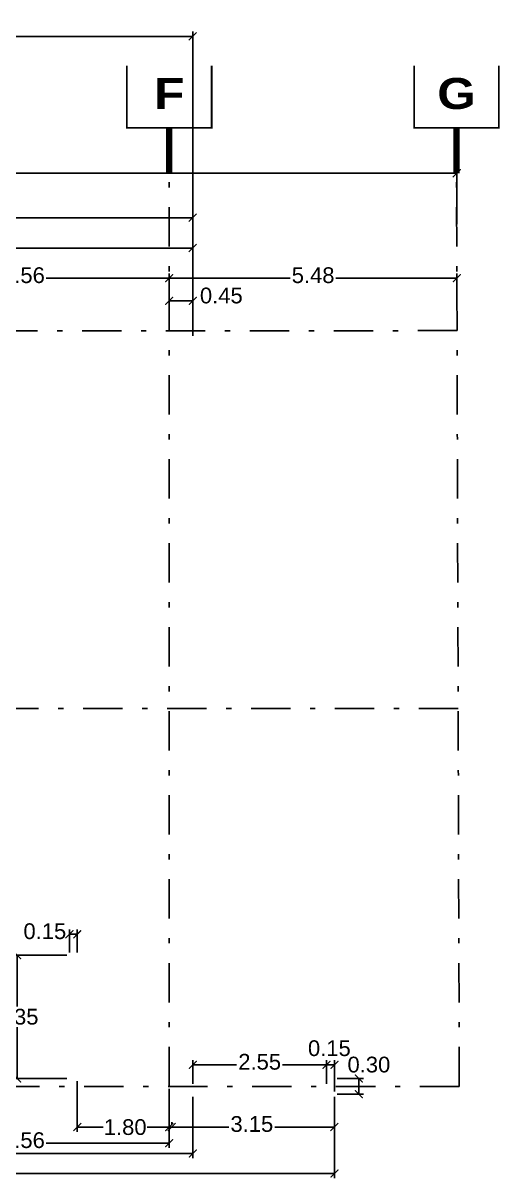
# Model space of a CAD drawing. Header units: millimetres. Extents: x -101 to 3415, y -52 to 1366.
# Drawn here: x 22.15 to 31.24, y -16.54 to 5.52 of the extents above; entities that cross this region are included whole.
import ezdxf
from ezdxf.enums import TextEntityAlignment as Align

# ---------------------------------------------------------------- set-up
doc = ezdxf.new("R2010")
doc.units = ezdxf.units.MM
doc.linetypes.add('XR EJES SUPERIORES$0$DASHDOT2', pattern=[0.5, 0.25, -0.125, 0, -0.125])
for name, color, linetype in [('XR EJES SUPERIORES$0$A-COTAS', 8, 'Continuous'), ('XR EJES SUPERIORES$0$A-EJES', 8, 'XR EJES SUPERIORES$0$DASHDOT2'), ('XR PB$0$A-COTA INTERNA', 7, 'Continuous')]:
    doc.layers.add(name, color=color, linetype=linetype)
doc.styles.add('XR EJES SUPERIORES$0$protot1', font='')
doc.styles.add('XR EJES SUPERIORES$0$Standard', font='arial.ttf')
doc.styles.add('XR PB$0$Standard', font='arial.ttf')
doc.styles.get('XR EJES SUPERIORES$0$protot1').set_extended_font_data('Arial Black')
doc.dimstyles.new('XR EJES SUPERIORES$0$PAÑOS50', dxfattribs={"dimscale": 0.5, "dimtxt": 0.6, "dimasz": 0.3, "dimexe": 0.18, "dimexo": 0.1, "dimgap": 0.09, "dimtad": 0, "dimtih": 1, "dimtoh": 1, "dimzin": 0, "dimdsep": 46, "dimtxsty": 'XR EJES SUPERIORES$0$Standard', "dimblk": 'XR EJES SUPERIORES$0$_ArchTick', "dimcen": 0.09, "dimclrd": 256, "dimclre": 256, "dimclrt": 2, "dimadec": 0, "dimazin": 0, "dimtfac": 1, "dimtix": 1, "dimtmove": 2, "dimatfit": 3, "dimldrblk": 'XR EJES SUPERIORES$0$_ArchTick', "dimfxl": 0.18, "dimtvp": 0.18, "dimtolj": 1, "dimtzin": 0, "dimarcsym": 0})
doc.dimstyles.new('XR PB$0$PAÑOS50', dxfattribs={"dimscale": 0.5, "dimtxt": 0.6, "dimasz": 0.3, "dimexe": 0.18, "dimexo": 0.1, "dimgap": 0.09, "dimtad": 0, "dimtih": 1, "dimtoh": 1, "dimzin": 0, "dimdsep": 46, "dimtxsty": 'XR PB$0$Standard', "dimblk": 'XR PB$0$_ArchTick', "dimcen": 0.09, "dimclrd": 8, "dimclre": 8, "dimclrt": 2, "dimadec": 0, "dimazin": 0, "dimtfac": 1, "dimtix": 1, "dimtmove": 2, "dimatfit": 3, "dimldrblk": 'XR PB$0$_ArchTick', "dimfxl": 0.18, "dimtvp": 0.18, "dimtolj": 1, "dimtzin": 0, "dimarcsym": 0})

# ---------------------------------------------------------------- blocks, each defined once
blk = doc.blocks.new('XR EJES SUPERIORES$0$_ArchTick')
at = {"color": 0, "linetype": 'ByBlock', "const_width": 0.15}
blk.add_lwpolyline([(-0.5, -0.5), (0.5, 0.5)], dxfattribs=at)
blk = doc.blocks.new('*D92')
at = {"layer": 'Defpoints', "color": 0, "transparency": 16777216}
for p in [(3, -14.89), (25.387, -14.89), (25.387, -16.02)]:
    blk.add_point(p, dxfattribs=at)
at = {"layer": 'XR EJES SUPERIORES$0$A-COTAS', "lineweight": -2, "transparency": 16777216}
for p, q in [((3, -14.94), (3, -16.11)), ((25.387, -14.94), (25.387, -16.11)), ((3, -16.02), (13.639, -16.02)), ((25.387, -16.02), (14.747, -16.02))]:
    blk.add_line(p, q, dxfattribs=at)
at = {"layer": 'XR EJES SUPERIORES$0$A-COTAS', "lineweight": -2, "transparency": 16777216, "xscale": 0.15, "yscale": 0.15, "zscale": 0.15, "rotation": 180}
blk.add_blockref('XR EJES SUPERIORES$0$_ArchTick', (3, -16.02), dxfattribs=at)
at = {"layer": 'XR EJES SUPERIORES$0$A-COTAS', "lineweight": -2, "transparency": 16777216, "xscale": 0.15, "yscale": 0.15, "zscale": 0.15}
blk.add_blockref('XR EJES SUPERIORES$0$_ArchTick', (25.387, -16.02), dxfattribs=at)
at = {"layer": 'XR EJES SUPERIORES$0$A-COTAS', "color": 2, "transparency": 16777216, "insert": (14.193, -15.965), "char_height": 0.3, "attachment_point": 5, "style": 'XR EJES SUPERIORES$0$Standard'}
blk.add_mtext('\\A1;22.39', dxfattribs=at)
blk = doc.blocks.new('*D93')
at = {"layer": 'Defpoints', "color": 0, "transparency": 16777216}
for p in [(25.387, 5.264), (3, -0.193), (25.387, -0.193)]:
    blk.add_point(p, dxfattribs=at)
at = {"layer": 'XR EJES SUPERIORES$0$A-COTAS', "lineweight": -2, "transparency": 16777216}
for p, q in [((3, -0.143), (3, 5.354)), ((25.387, -0.143), (25.387, 5.354)), ((3, 5.264), (13.639, 5.264)), ((25.387, 5.264), (14.747, 5.264))]:
    blk.add_line(p, q, dxfattribs=at)
at = {"layer": 'XR EJES SUPERIORES$0$A-COTAS', "lineweight": -2, "transparency": 16777216, "xscale": 0.15, "yscale": 0.15, "zscale": 0.15, "rotation": 180}
blk.add_blockref('XR EJES SUPERIORES$0$_ArchTick', (3, 5.264), dxfattribs=at)
at = {"layer": 'XR EJES SUPERIORES$0$A-COTAS', "lineweight": -2, "transparency": 16777216, "xscale": 0.15, "yscale": 0.15, "zscale": 0.15}
blk.add_blockref('XR EJES SUPERIORES$0$_ArchTick', (25.387, 5.264), dxfattribs=at)
at = {"layer": 'XR EJES SUPERIORES$0$A-COTAS', "color": 2, "transparency": 16777216, "insert": (14.193, 5.319), "char_height": 0.3, "attachment_point": 5, "style": 'XR EJES SUPERIORES$0$Standard'}
blk.add_mtext('\\A1;22.39', dxfattribs=at)
blk = doc.blocks.new('XR EJES SUPERIORES$0$EJE_HOR')
at = {"color": 1, "linetype": 'Continuous', "const_width": 0.025}
blk.add_lwpolyline([(-0.616, 0.909), (-0.616, 0.005), (0.616, 0.005), (0.616, 0.909)], dxfattribs=at)
at = {"color": 2, "linetype": 'Continuous', "const_width": 0.09}
blk.add_lwpolyline([(0, 0), (0, -0.652)], dxfattribs=at)
at = {"color": 4, "style": 'XR EJES SUPERIORES$0$protot1', "oblique": 360}
blk.add_attdef('EJE', text='', height=0.45, dxfattribs=at).set_placement((0, 0.279), align=Align.CENTER)
blk = doc.blocks.new('*D96')
at = {"layer": 'Defpoints', "color": 0, "linetype": 'Continuous', "transparency": 16777216}
for p in [(30.418, 2.657), (0.155, 1.571), (30.418, 1.638)]:
    blk.add_point(p, dxfattribs=at)
at = {"layer": 'XR EJES SUPERIORES$0$A-COTAS', "linetype": 'Continuous', "lineweight": -2, "transparency": 16777216}
for p, q in [((0.155, 1.621), (0.155, 2.747)), ((0.155, 2.657), (14.735, 2.657)), ((30.418, 2.657), (15.837, 2.657)), ((30.418, 1.688), (30.418, 2.747))]:
    blk.add_line(p, q, dxfattribs=at)
at = {"layer": 'XR EJES SUPERIORES$0$A-COTAS', "linetype": 'Continuous', "lineweight": -2, "transparency": 16777216, "xscale": 0.15, "yscale": 0.15, "zscale": 0.15, "rotation": 180}
blk.add_blockref('XR EJES SUPERIORES$0$_ArchTick', (0.155, 2.657), dxfattribs=at)
at = {"layer": 'XR EJES SUPERIORES$0$A-COTAS', "linetype": 'Continuous', "lineweight": -2, "transparency": 16777216, "xscale": 0.15, "yscale": 0.15, "zscale": 0.15}
blk.add_blockref('XR EJES SUPERIORES$0$_ArchTick', (30.418, 2.657), dxfattribs=at)
at = {"layer": 'XR EJES SUPERIORES$0$A-COTAS', "color": 2, "linetype": 'Continuous', "transparency": 16777216, "insert": (15.286, 2.712), "char_height": 0.3, "attachment_point": 5, "style": 'XR EJES SUPERIORES$0$Standard'}
blk.add_mtext('\\A1;30.26', dxfattribs=at)
blk = doc.blocks.new('*D99')
at = {"layer": 'Defpoints', "color": 0, "transparency": 16777216}
for p in [(19.38, 0.657), (19.38, 0.657), (24.938, 0.185)]:
    blk.add_point(p, dxfattribs=at)
at = {"layer": 'XR EJES SUPERIORES$0$A-COTAS', "lineweight": -2, "transparency": 16777216}
for p, q in [((19.38, 0.707), (19.38, 0.747)), ((24.938, 0.235), (24.938, 0.747)), ((19.38, 0.657), (21.725, 0.657)), ((24.938, 0.657), (22.594, 0.657))]:
    blk.add_line(p, q, dxfattribs=at)
at = {"layer": 'XR EJES SUPERIORES$0$A-COTAS', "lineweight": -2, "transparency": 16777216, "xscale": 0.15, "yscale": 0.15, "zscale": 0.15, "rotation": 180}
blk.add_blockref('XR EJES SUPERIORES$0$_ArchTick', (19.38, 0.657), dxfattribs=at)
at = {"layer": 'XR EJES SUPERIORES$0$A-COTAS', "lineweight": -2, "transparency": 16777216, "xscale": 0.15, "yscale": 0.15, "zscale": 0.15}
blk.add_blockref('XR EJES SUPERIORES$0$_ArchTick', (24.938, 0.657), dxfattribs=at)
at = {"layer": 'XR EJES SUPERIORES$0$A-COTAS', "color": 2, "transparency": 16777216, "insert": (22.159, 0.712), "char_height": 0.3, "attachment_point": 5, "style": 'XR EJES SUPERIORES$0$Standard'}
blk.add_mtext('\\A1;5.56', dxfattribs=at)
blk = doc.blocks.new('*D100')
at = {"layer": 'Defpoints', "color": 0, "transparency": 16777216}
for p in [(30.423, 0.657), (24.938, 0.235), (30.423, 0.297)]:
    blk.add_point(p, dxfattribs=at)
at = {"layer": 'XR EJES SUPERIORES$0$A-COTAS', "lineweight": -2, "transparency": 16777216}
for p, q in [((24.938, 0.285), (24.938, 0.747)), ((30.423, 0.347), (30.423, 0.747)), ((24.938, 0.657), (27.246, 0.657)), ((30.423, 0.657), (28.116, 0.657))]:
    blk.add_line(p, q, dxfattribs=at)
at = {"layer": 'XR EJES SUPERIORES$0$A-COTAS', "lineweight": -2, "transparency": 16777216, "xscale": 0.15, "yscale": 0.15, "zscale": 0.15, "rotation": 180}
blk.add_blockref('XR EJES SUPERIORES$0$_ArchTick', (24.938, 0.657), dxfattribs=at)
at = {"layer": 'XR EJES SUPERIORES$0$A-COTAS', "lineweight": -2, "transparency": 16777216, "xscale": 0.15, "yscale": 0.15, "zscale": 0.15}
blk.add_blockref('XR EJES SUPERIORES$0$_ArchTick', (30.423, 0.657), dxfattribs=at)
at = {"layer": 'XR EJES SUPERIORES$0$A-COTAS', "color": 2, "transparency": 16777216, "insert": (27.681, 0.712), "char_height": 0.3, "attachment_point": 5, "style": 'XR EJES SUPERIORES$0$Standard'}
blk.add_mtext('\\A1;5.48', dxfattribs=at)
blk = doc.blocks.new('*D106')
at = {"layer": 'Defpoints', "color": 0, "transparency": 16777216}
for p in [(24.938, 0.657), (25.387, 0.657), (25.387, 0.226)]:
    blk.add_point(p, dxfattribs=at)
at = {"layer": 'XR EJES SUPERIORES$0$A-COTAS', "lineweight": -2, "transparency": 16777216}
for p, q in [((24.938, 0.607), (24.938, 0.136)), ((25.387, 0.607), (25.387, 0.136)), ((24.938, 0.226), (25.387, 0.226))]:
    blk.add_line(p, q, dxfattribs=at)
at = {"layer": 'XR EJES SUPERIORES$0$A-COTAS', "lineweight": -2, "transparency": 16777216, "xscale": 0.15, "yscale": 0.15, "zscale": 0.15, "rotation": 180}
blk.add_blockref('XR EJES SUPERIORES$0$_ArchTick', (24.938, 0.226), dxfattribs=at)
at = {"layer": 'XR EJES SUPERIORES$0$A-COTAS', "lineweight": -2, "transparency": 16777216, "xscale": 0.15, "yscale": 0.15, "zscale": 0.15}
blk.add_blockref('XR EJES SUPERIORES$0$_ArchTick', (25.387, 0.226), dxfattribs=at)
at = {"layer": 'XR EJES SUPERIORES$0$A-COTAS', "color": 2, "transparency": 16777216, "insert": (25.931, 0.325), "char_height": 0.3, "attachment_point": 5, "style": 'XR EJES SUPERIORES$0$Standard'}
blk.add_mtext('\\A1;0.45', dxfattribs=at)
blk = doc.blocks.new('XR PB$0$_ArchTick')
at = {"color": 0, "linetype": 'ByBlock', "const_width": 0.15}
blk.add_lwpolyline([(-0.5, -0.5), (0.5, 0.5)], dxfattribs=at)
blk = doc.blocks.new('*D108')
at = {"layer": 'Defpoints', "color": 0, "transparency": 16777216}
for p in [(25.387, 1.231), (3, -0.493), (25.387, -0.493)]:
    blk.add_point(p, dxfattribs=at)
at = {"layer": 'XR PB$0$A-COTA INTERNA', "color": 8, "lineweight": -2, "transparency": 16777216}
for p, q in [((3, -0.443), (3, 1.321)), ((3, 1.231), (13.639, 1.231)), ((25.387, 1.231), (14.747, 1.231)), ((25.387, -0.443), (25.387, 1.321))]:
    blk.add_line(p, q, dxfattribs=at)
at = {"layer": 'XR PB$0$A-COTA INTERNA', "color": 8, "lineweight": -2, "transparency": 16777216, "xscale": 0.15, "yscale": 0.15, "zscale": 0.15, "rotation": 180}
blk.add_blockref('XR PB$0$_ArchTick', (3, 1.231), dxfattribs=at)
at = {"layer": 'XR PB$0$A-COTA INTERNA', "color": 8, "lineweight": -2, "transparency": 16777216, "xscale": 0.15, "yscale": 0.15, "zscale": 0.15}
blk.add_blockref('XR PB$0$_ArchTick', (25.387, 1.231), dxfattribs=at)
at = {"layer": 'XR PB$0$A-COTA INTERNA', "color": 2, "transparency": 16777216, "insert": (14.193, 1.286), "char_height": 0.3, "attachment_point": 5, "style": 'XR PB$0$Standard'}
blk.add_mtext('\\A1;22.39', dxfattribs=at)
blk = doc.blocks.new('*D111')
at = {"layer": 'Defpoints', "color": 0, "transparency": 16777216}
for p in [(23.185, -14.59), (24.987, -15.515), (24.987, -15.515)]:
    blk.add_point(p, dxfattribs=at)
at = {"layer": 'XR EJES SUPERIORES$0$A-COTAS', "lineweight": -2, "transparency": 16777216}
for p, q in [((23.185, -14.64), (23.185, -15.605)), ((24.987, -15.465), (24.987, -15.425)), ((23.185, -15.515), (23.678, -15.515)), ((24.987, -15.515), (24.518, -15.515))]:
    blk.add_line(p, q, dxfattribs=at)
at = {"layer": 'XR EJES SUPERIORES$0$A-COTAS', "lineweight": -2, "transparency": 16777216, "xscale": 0.15, "yscale": 0.15, "zscale": 0.15, "rotation": 180}
blk.add_blockref('XR EJES SUPERIORES$0$_ArchTick', (23.185, -15.515), dxfattribs=at)
at = {"layer": 'XR EJES SUPERIORES$0$A-COTAS', "lineweight": -2, "transparency": 16777216, "xscale": 0.15, "yscale": 0.15, "zscale": 0.15}
blk.add_blockref('XR EJES SUPERIORES$0$_ArchTick', (24.987, -15.515), dxfattribs=at)
at = {"layer": 'XR EJES SUPERIORES$0$A-COTAS', "color": 2, "transparency": 16777216, "insert": (24.098, -15.518), "char_height": 0.3, "attachment_point": 5, "style": 'XR EJES SUPERIORES$0$Standard'}
blk.add_mtext('\\A1;1.80', dxfattribs=at)
blk = doc.blocks.new('*D112')
at = {"layer": 'Defpoints', "color": 0, "transparency": 16777216}
for p in [(23.035, -12.24), (22.038, -14.59), (23.035, -14.59)]:
    blk.add_point(p, dxfattribs=at)
at = {"layer": 'XR EJES SUPERIORES$0$A-COTAS', "lineweight": -2, "transparency": 16777216}
for p, q in [((22.985, -12.24), (21.948, -12.24)), ((22.038, -12.24), (22.038, -13.217)), ((22.038, -14.59), (22.038, -13.613)), ((22.985, -14.59), (21.948, -14.59))]:
    blk.add_line(p, q, dxfattribs=at)
at = {"layer": 'XR EJES SUPERIORES$0$A-COTAS', "lineweight": -2, "transparency": 16777216, "xscale": 0.15, "yscale": 0.15, "zscale": 0.15}
for p, rotation in [((22.038, -12.24), 90), ((22.038, -14.59), 270)]:
    blk.add_blockref('XR EJES SUPERIORES$0$_ArchTick', p, dxfattribs=dict(at, rotation=rotation))
at = {"layer": 'XR EJES SUPERIORES$0$A-COTAS', "color": 2, "transparency": 16777216, "insert": (22.038, -13.415), "char_height": 0.3, "attachment_point": 5, "style": 'XR EJES SUPERIORES$0$Standard'}
blk.add_mtext('\\A1;2.35', dxfattribs=at)
blk = doc.blocks.new('*D113')
at = {"layer": 'Defpoints', "color": 0, "transparency": 16777216}
for p in [(23.185, -11.842), (23.035, -12.24), (23.185, -12.24)]:
    blk.add_point(p, dxfattribs=at)
at = {"layer": 'XR EJES SUPERIORES$0$A-COTAS', "lineweight": -2, "transparency": 16777216}
for p, q in [((23.035, -12.19), (23.035, -11.752)), ((23.035, -11.842), (23.185, -11.842)), ((23.185, -12.19), (23.185, -11.752))]:
    blk.add_line(p, q, dxfattribs=at)
at = {"layer": 'XR EJES SUPERIORES$0$A-COTAS', "lineweight": -2, "transparency": 16777216, "xscale": 0.15, "yscale": 0.15, "zscale": 0.15, "rotation": 180}
blk.add_blockref('XR EJES SUPERIORES$0$_ArchTick', (23.035, -11.842), dxfattribs=at)
at = {"layer": 'XR EJES SUPERIORES$0$A-COTAS', "lineweight": -2, "transparency": 16777216, "xscale": 0.15, "yscale": 0.15, "zscale": 0.15}
blk.add_blockref('XR EJES SUPERIORES$0$_ArchTick', (23.185, -11.842), dxfattribs=at)
at = {"layer": 'XR EJES SUPERIORES$0$A-COTAS', "color": 2, "transparency": 16777216, "insert": (22.567, -11.786), "char_height": 0.3, "attachment_point": 5, "style": 'XR EJES SUPERIORES$0$Standard'}
blk.add_mtext('\\A1;0.15', dxfattribs=at)
blk = doc.blocks.new('*D114')
at = {"layer": 'Defpoints', "color": 0, "transparency": 16777216}
for p in [(27.937, -14.33), (25.387, -14.74), (27.937, -14.74)]:
    blk.add_point(p, dxfattribs=at)
at = {"layer": 'XR EJES SUPERIORES$0$A-COTAS', "lineweight": -2, "transparency": 16777216}
for p, q in [((25.387, -14.69), (25.387, -14.24)), ((25.387, -14.33), (26.223, -14.33)), ((27.937, -14.33), (27.1, -14.33)), ((27.937, -14.69), (27.937, -14.24))]:
    blk.add_line(p, q, dxfattribs=at)
at = {"layer": 'XR EJES SUPERIORES$0$A-COTAS', "lineweight": -2, "transparency": 16777216, "xscale": 0.15, "yscale": 0.15, "zscale": 0.15, "rotation": 180}
blk.add_blockref('XR EJES SUPERIORES$0$_ArchTick', (25.387, -14.33), dxfattribs=at)
at = {"layer": 'XR EJES SUPERIORES$0$A-COTAS', "lineweight": -2, "transparency": 16777216, "xscale": 0.15, "yscale": 0.15, "zscale": 0.15}
blk.add_blockref('XR EJES SUPERIORES$0$_ArchTick', (27.937, -14.33), dxfattribs=at)
at = {"layer": 'XR EJES SUPERIORES$0$A-COTAS', "color": 2, "transparency": 16777216, "insert": (26.662, -14.274), "char_height": 0.3, "attachment_point": 5, "style": 'XR EJES SUPERIORES$0$Standard'}
blk.add_mtext('\\A1;2.55', dxfattribs=at)
blk = doc.blocks.new('*D115')
at = {"layer": 'Defpoints', "color": 0, "transparency": 16777216}
for p in [(28.087, -14.59), (28.087, -14.89), (28.552, -14.89)]:
    blk.add_point(p, dxfattribs=at)
at = {"layer": 'XR EJES SUPERIORES$0$A-COTAS', "lineweight": -2, "transparency": 16777216}
for p, q in [((28.137, -14.59), (28.642, -14.59)), ((28.552, -14.59), (28.552, -14.89)), ((28.137, -14.89), (28.642, -14.89))]:
    blk.add_line(p, q, dxfattribs=at)
at = {"layer": 'XR EJES SUPERIORES$0$A-COTAS', "lineweight": -2, "transparency": 16777216, "xscale": 0.15, "yscale": 0.15, "zscale": 0.15}
for p, rotation in [((28.552, -14.59), 90), ((28.552, -14.89), 270)]:
    blk.add_blockref('XR EJES SUPERIORES$0$_ArchTick', p, dxfattribs=dict(at, rotation=rotation))
at = {"layer": 'XR EJES SUPERIORES$0$A-COTAS', "color": 2, "transparency": 16777216, "insert": (28.744, -14.327), "char_height": 0.3, "attachment_point": 5, "style": 'XR EJES SUPERIORES$0$Standard'}
blk.add_mtext('\\A1;0.30', dxfattribs=at)
blk = doc.blocks.new('*D116')
at = {"layer": 'Defpoints', "color": 0, "transparency": 16777216}
for p in [(27.937, -14.33), (27.937, -14.59), (28.087, -14.89)]:
    blk.add_point(p, dxfattribs=at)
at = {"layer": 'XR EJES SUPERIORES$0$A-COTAS', "lineweight": -2, "transparency": 16777216}
for p, q in [((27.937, -14.54), (27.937, -14.24)), ((28.087, -14.33), (27.937, -14.33)), ((28.087, -14.84), (28.087, -14.24))]:
    blk.add_line(p, q, dxfattribs=at)
at = {"layer": 'XR EJES SUPERIORES$0$A-COTAS', "lineweight": -2, "transparency": 16777216, "xscale": 0.15, "yscale": 0.15, "zscale": 0.15, "rotation": 180}
blk.add_blockref('XR EJES SUPERIORES$0$_ArchTick', (27.937, -14.33), dxfattribs=at)
at = {"layer": 'XR EJES SUPERIORES$0$A-COTAS', "lineweight": -2, "transparency": 16777216, "xscale": 0.15, "yscale": 0.15, "zscale": 0.15}
blk.add_blockref('XR EJES SUPERIORES$0$_ArchTick', (28.087, -14.33), dxfattribs=at)
at = {"layer": 'XR EJES SUPERIORES$0$A-COTAS', "color": 2, "transparency": 16777216, "insert": (27.991, -14.015), "char_height": 0.3, "attachment_point": 5, "style": 'XR EJES SUPERIORES$0$Standard'}
blk.add_mtext('\\A1;0.15', dxfattribs=at)
blk = doc.blocks.new('*D117')
at = {"layer": 'Defpoints', "color": 0, "transparency": 16777216}
for p in [(28.087, -14.89), (0.067, -16.02), (28.087, -16.399)]:
    blk.add_point(p, dxfattribs=at)
at = {"layer": 'XR EJES SUPERIORES$0$A-COTAS', "lineweight": -2, "transparency": 16777216}
for p, q in [((28.087, -14.94), (28.087, -16.489)), ((0.067, -16.07), (0.067, -16.489)), ((0.067, -16.399), (13.525, -16.399)), ((28.087, -16.399), (14.629, -16.399))]:
    blk.add_line(p, q, dxfattribs=at)
at = {"layer": 'XR EJES SUPERIORES$0$A-COTAS', "lineweight": -2, "transparency": 16777216, "xscale": 0.15, "yscale": 0.15, "zscale": 0.15, "rotation": 180}
blk.add_blockref('XR EJES SUPERIORES$0$_ArchTick', (0.067, -16.399), dxfattribs=at)
at = {"layer": 'XR EJES SUPERIORES$0$A-COTAS', "lineweight": -2, "transparency": 16777216, "xscale": 0.15, "yscale": 0.15, "zscale": 0.15}
blk.add_blockref('XR EJES SUPERIORES$0$_ArchTick', (28.087, -16.399), dxfattribs=at)
at = {"layer": 'XR EJES SUPERIORES$0$A-COTAS', "color": 2, "transparency": 16777216, "insert": (14.077, -16.343), "char_height": 0.3, "attachment_point": 5, "style": 'XR EJES SUPERIORES$0$Standard'}
blk.add_mtext('\\A1;28.02', dxfattribs=at)
blk = doc.blocks.new('*D122')
at = {"layer": 'Defpoints', "color": 0, "transparency": 16777216}
for p in [(19.38, -14.74), (24.938, -14.74), (24.938, -15.822)]:
    blk.add_point(p, dxfattribs=at)
at = {"layer": 'XR EJES SUPERIORES$0$A-COTAS', "lineweight": -2, "transparency": 16777216}
for p, q in [((19.38, -14.79), (19.38, -15.912)), ((24.938, -14.79), (24.938, -15.912)), ((19.38, -15.822), (21.725, -15.822)), ((24.938, -15.822), (22.594, -15.822))]:
    blk.add_line(p, q, dxfattribs=at)
at = {"layer": 'XR EJES SUPERIORES$0$A-COTAS', "lineweight": -2, "transparency": 16777216, "xscale": 0.15, "yscale": 0.15, "zscale": 0.15, "rotation": 180}
blk.add_blockref('XR EJES SUPERIORES$0$_ArchTick', (19.38, -15.822), dxfattribs=at)
at = {"layer": 'XR EJES SUPERIORES$0$A-COTAS', "lineweight": -2, "transparency": 16777216, "xscale": 0.15, "yscale": 0.15, "zscale": 0.15}
blk.add_blockref('XR EJES SUPERIORES$0$_ArchTick', (24.938, -15.822), dxfattribs=at)
at = {"layer": 'XR EJES SUPERIORES$0$A-COTAS', "color": 2, "transparency": 16777216, "insert": (22.159, -15.767), "char_height": 0.3, "attachment_point": 5, "style": 'XR EJES SUPERIORES$0$Standard'}
blk.add_mtext('\\A1;5.56', dxfattribs=at)
blk = doc.blocks.new('*D123')
at = {"layer": 'Defpoints', "color": 0, "transparency": 16777216}
for p in [(24.938, -14.74), (28.087, -14.89), (28.087, -15.515)]:
    blk.add_point(p, dxfattribs=at)
at = {"layer": 'XR EJES SUPERIORES$0$A-COTAS', "lineweight": -2, "transparency": 16777216}
for p, q in [((24.938, -14.79), (24.938, -15.605)), ((28.087, -14.94), (28.087, -15.605)), ((24.938, -15.515), (26.077, -15.515)), ((28.087, -15.515), (26.948, -15.515))]:
    blk.add_line(p, q, dxfattribs=at)
at = {"layer": 'XR EJES SUPERIORES$0$A-COTAS', "lineweight": -2, "transparency": 16777216, "xscale": 0.15, "yscale": 0.15, "zscale": 0.15, "rotation": 180}
blk.add_blockref('XR EJES SUPERIORES$0$_ArchTick', (24.938, -15.515), dxfattribs=at)
at = {"layer": 'XR EJES SUPERIORES$0$A-COTAS', "lineweight": -2, "transparency": 16777216, "xscale": 0.15, "yscale": 0.15, "zscale": 0.15}
blk.add_blockref('XR EJES SUPERIORES$0$_ArchTick', (28.087, -15.515), dxfattribs=at)
at = {"layer": 'XR EJES SUPERIORES$0$A-COTAS', "color": 2, "transparency": 16777216, "insert": (26.513, -15.459), "char_height": 0.3, "attachment_point": 5, "style": 'XR EJES SUPERIORES$0$Standard'}
blk.add_mtext('\\A1;3.15', dxfattribs=at)
blk = doc.blocks.new('*D125')
at = {"layer": 'Defpoints', "color": 0, "linetype": 'Continuous', "transparency": 16777216}
for p in [(0, 1.809), (0, -0.193), (25.387, -0.193)]:
    blk.add_point(p, dxfattribs=at)
at = {"layer": 'XR EJES SUPERIORES$0$A-COTAS', "linetype": 'Continuous', "lineweight": -2, "transparency": 16777216}
for p, q in [((0, -0.143), (0, 1.899)), ((0, 1.809), (12.139, 1.809)), ((25.387, 1.809), (13.247, 1.809)), ((25.387, -0.143), (25.387, 1.899))]:
    blk.add_line(p, q, dxfattribs=at)
at = {"layer": 'XR EJES SUPERIORES$0$A-COTAS', "linetype": 'Continuous', "lineweight": -2, "transparency": 16777216, "xscale": 0.15, "yscale": 0.15, "zscale": 0.15, "rotation": 180}
blk.add_blockref('XR EJES SUPERIORES$0$_ArchTick', (0, 1.809), dxfattribs=at)
at = {"layer": 'XR EJES SUPERIORES$0$A-COTAS', "linetype": 'Continuous', "lineweight": -2, "transparency": 16777216, "xscale": 0.15, "yscale": 0.15, "zscale": 0.15}
blk.add_blockref('XR EJES SUPERIORES$0$_ArchTick', (25.387, 1.809), dxfattribs=at)
at = {"layer": 'XR EJES SUPERIORES$0$A-COTAS', "color": 2, "linetype": 'Continuous', "transparency": 16777216, "insert": (12.693, 1.864), "char_height": 0.3, "attachment_point": 5, "style": 'XR EJES SUPERIORES$0$Standard'}
blk.add_mtext('\\A1;25.39', dxfattribs=at)

msp = doc.modelspace()

# ---------------------------------------------------------------- linework, layer by layer
at = {"layer": 'XR EJES SUPERIORES$0$A-EJES', "color": 251, "linetype": 'XR EJES SUPERIORES$0$DASHDOT2', "ltscale": 3}
for p, q in [((24.938, -14.74), (24.938, 2.657)), ((30.467, -14.74), (30.415, 2.657)), ((30.426, -0.343), (-2.851, -0.344)), ((30.447, -7.541), (-2.865, -7.548)), ((30.467, -14.74), (-2.88, -14.741))]:
    msp.add_line(p, q, dxfattribs=at)

# ---------------------------------------------------------------- block references
at = {"layer": 'XR EJES SUPERIORES$0$A-EJES'}
ref = msp.add_blockref('XR EJES SUPERIORES$0$EJE_HOR', (24.938, 3.513), dxfattribs=dict(at, xscale=1.3125, yscale=1.3125, zscale=1.3125))
ref.add_attrib('EJE', 'F', dxfattribs={"layer": '0', "color": 4, "height": 0.591, "style": 'XR EJES SUPERIORES$0$protot1'}).set_placement((24.938, 3.88), align=Align.CENTER)
ref = msp.add_blockref('XR EJES SUPERIORES$0$EJE_HOR', (30.415, 3.513), dxfattribs=dict(at, xscale=1.3125, yscale=1.3125, zscale=1.3125))
ref.add_attrib('EJE', 'G', dxfattribs={"layer": '0', "color": 4, "height": 0.591, "style": 'XR EJES SUPERIORES$0$protot1'}).set_placement((30.415, 3.88), align=Align.CENTER)

# ---------------------------------------------------------------- dimensions: what is measured, and where the dimension line sits
at = {"layer": 'XR EJES SUPERIORES$0$A-COTAS'}
for base, p1, p2, picture, middle in [((25.387, 5.264), (3, -0.193), (25.387, -0.193), '*D93', (14.193, 5.319)), ((19.38, 0.657), (24.938, 0.185), (19.38, 0.657), '*D99', (22.159, 0.712)), ((30.4231, 0.6571), (24.9385, 0.235), (30.4231, 0.2965), '*D100', (27.6808, 0.7123)), ((27.937, -14.33), (25.387, -14.74), (27.937, -14.74), '*D114', (26.662, -14.274)), ((24.938, -15.822), (19.38, -14.74), (24.938, -14.74), '*D122', (22.159, -15.767)), ((28.087, -15.515), (24.938, -14.74), (28.087, -14.89), '*D123', (26.513, -15.459)), ((28.087, -16.399), (0.067, -16.02), (28.087, -14.89), '*D117', (14.077, -16.343)), ((25.387, -16.02), (3, -14.89), (25.387, -14.89), '*D92', (14.193, -15.965))]:
    dim = msp.add_linear_dim(base=base, p1=p1, p2=p2, dimstyle='XR EJES SUPERIORES$0$PAÑOS50', dxfattribs=at)
    dim.commit()
    dim.dimension.update_dxf_attribs({"geometry": picture, "text_midpoint": middle})
at = {"layer": 'XR EJES SUPERIORES$0$A-COTAS', "linetype": 'Continuous'}
for base, p1, p2, picture, middle in [((30.418, 2.657), (0.155, 1.571), (30.418, 1.638), '*D96', (15.286, 2.712)), ((0, 1.809), (25.387, -0.193), (0, -0.193), '*D125', (12.693, 1.864))]:
    dim = msp.add_linear_dim(base=base, p1=p1, p2=p2, dimstyle='XR EJES SUPERIORES$0$PAÑOS50', dxfattribs=at)
    dim.commit()
    dim.dimension.update_dxf_attribs({"geometry": picture, "text_midpoint": middle})
at = {"layer": 'XR EJES SUPERIORES$0$A-COTAS'}
for base, p1, p2, picture, middle in [((25.387, 0.226), (24.938, 0.657), (25.387, 0.657), '*D106', (25.931, 0.325)), ((23.185, -11.842), (23.035, -12.24), (23.185, -12.24), '*D113', (22.567, -11.786)), ((27.937, -14.33), (28.087, -14.89), (27.937, -14.59), '*D116', (27.991, -14.015)), ((24.987, -15.515), (23.185, -14.59), (24.987, -15.515), '*D111', (24.098, -15.518))]:
    dim = msp.add_linear_dim(base=base, p1=p1, p2=p2, dimstyle='XR EJES SUPERIORES$0$PAÑOS50', dxfattribs=at)
    dim.commit()
    dim.dimension.update_dxf_attribs({"geometry": picture, "text_midpoint": middle, "dimtype": 160})
dim = msp.add_linear_dim(base=(22.038, -14.59), p1=(23.035, -12.24), p2=(23.035, -14.59), angle=90, dimstyle='XR EJES SUPERIORES$0$PAÑOS50', dxfattribs=at)
dim.commit()
dim.dimension.update_dxf_attribs({"geometry": '*D112', "text_midpoint": (22.038, -13.415)})
dim = msp.add_linear_dim(base=(28.552, -14.89), p1=(28.087, -14.59), p2=(28.087, -14.89), angle=90, dimstyle='XR EJES SUPERIORES$0$PAÑOS50', dxfattribs=at)
dim.commit()
dim.dimension.update_dxf_attribs({"geometry": '*D115', "text_midpoint": (28.744, -14.327), "dimtype": 160})
at = {"layer": 'XR PB$0$A-COTA INTERNA'}
dim = msp.add_linear_dim(base=(25.387, 1.231), p1=(3, -0.493), p2=(25.387, -0.493), dimstyle='XR PB$0$PAÑOS50', override={"dimfxl": 0.09}, dxfattribs=at)
dim.commit()
dim.dimension.update_dxf_attribs({"geometry": '*D108', "text_midpoint": (14.193, 1.286)})

doc.saveas('drawing.dxf')
